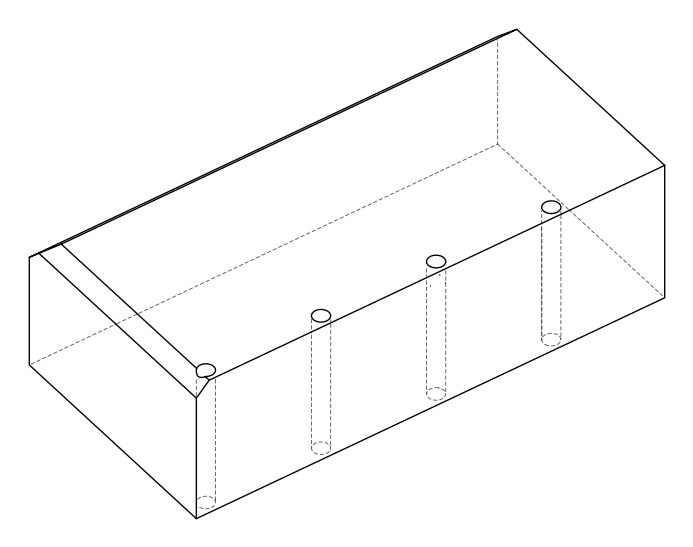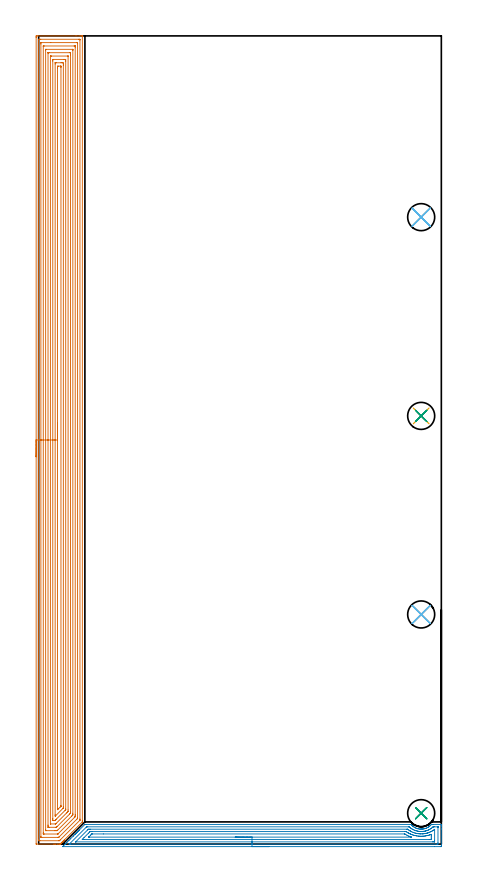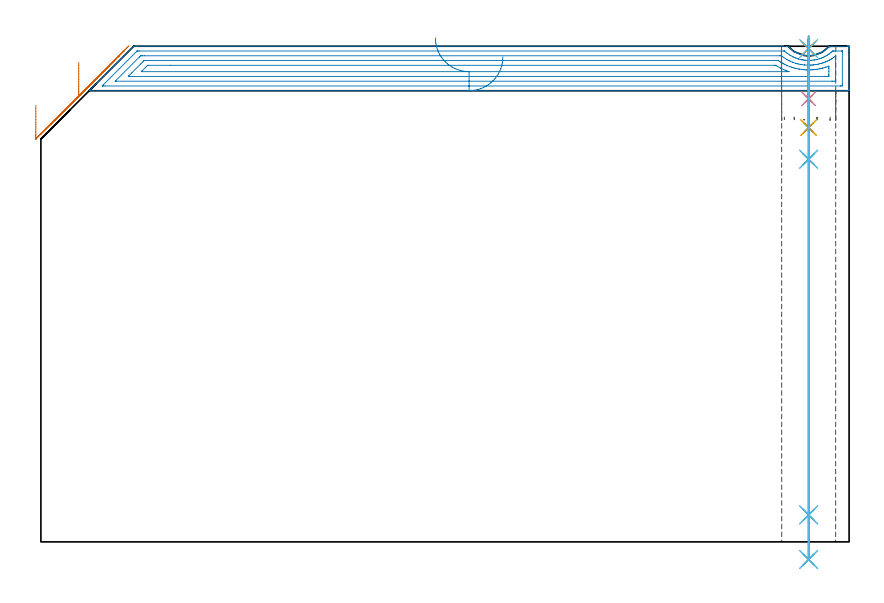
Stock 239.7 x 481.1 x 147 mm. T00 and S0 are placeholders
(PLAN: 18 operations, 13 tool changes, 51.7 min)
(1 AREA_MILL | FG_CHAMFER_SURFACE | UGT0205_001 | 38.66 min | 181912 mm3)
(2 AREA_MILL_1 | FG_CHAMFER_SURFACE_1 | UGT0205_001 | 8.97 min | 18877 mm3)
(3 SPOT_DRILL | STEP1HOLE | NXT0321_9005460120000 | 0.03 min | 2 mm3)
(4 SPOT_DRILL_1 | STEP1HOLE_1 | NXT0321_9005460120000 | 0.03 min | 1 mm3)
(5 SPOT_DRILL_2 | STEP1HOLE_2 | NXT0321_9005460120000 | 0.03 min | 6 mm3)
(6 SPOT_DRILL_3 | STEP1HOLE_3 | NXT0321_9005460120000 | 0.03 min | 7 mm3)
(7 DRILL_BLIND_HOLE_INTO_CENTER | STEP1HOLE | UGT0301_217 | 0.07 min | 1137 mm3)
(8 DRILL_TO_ENLARGE_BLIND_HOLE | STEP1HOLE | NXT0301_111 | 0.11 min | 3406 mm3)
(9 GUN_DRILL_THROUGH_HOLE | STEP1HOLE | UGT0307_013 | 0.82 min | 24950 mm3)
(10 DRILL_BLIND_HOLE_INTO_CENTER_1 | STEP1HOLE_1 | UGT0301_217 | 0.07 min | 1144 mm3)
(11 DRILL_TO_ENLARGE_BLIND_HOLE_1 | STEP1HOLE_1 | NXT0301_111 | 0.11 min | 3430 mm3)
(12 GUN_DRILL_THROUGH_HOLE_1 | STEP1HOLE_1 | UGT0307_013 | 0.82 min | 24945 mm3)
(13 DRILL_BLIND_HOLE_INTO_CENTER_2 | STEP1HOLE_2 | UGT0301_217 | 0.07 min | 1143 mm3)
(14 DRILL_TO_ENLARGE_BLIND_HOLE_2 | STEP1HOLE_2 | NXT0301_111 | 0.11 min | 3435 mm3)
(15 GUN_DRILL_THROUGH_HOLE_2 | STEP1HOLE_2 | UGT0307_013 | 0.82 min | 24945 mm3)
(16 DRILL_BLIND_HOLE_INTO_CENTER_3 | STEP1HOLE_3 | UGT0301_217 | 0.07 min | 1144 mm3)
(17 DRILL_TO_ENLARGE_BLIND_HOLE_3 | STEP1HOLE_3 | NXT0301_111 | 0.11 min | 3439 mm3)
(18 GUN_DRILL_THROUGH_HOLE_3 | STEP1HOLE_3 | UGT0307_013 | 0.82 min | 24943 mm3)
(TOOL UGT0205_001 | Chamfer Mill 20 x 3 x 45 deg. | D20 FL50 Z2)
(TOOL NXT0321_9005460120000 | NC Spot Drill, 142deg, 12mm, Carbide, Uncoated | D12 PA142 FL30 Z2)
(TOOL UGT0301_217 | Twist Drill 10.4 mm | D10.4 PA118 FL82 Z2)
(TOOL NXT0301_111 | Carbide Drill 16.1mm [860.1-1610-050A1-PM 4234] | D16.1 PA147 FL73 Z2)
(TOOL UGT0307_013 | Gun Drill 16 mm | D16 PA130 FL24 Z1)
(OP 1 AREA_MILL)
G17 G21 G94 G90
T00 M6
G54
G17 G0 G90 X-1.5 Y230.55 S1061 M3
G43 Z157. H0
Z129.5
G94 G1 Y230.588 Z128.628 F250.
Y230.702 Z127.764
Y230.891 Z126.912
Y231.153 Z126.08
Y231.487 Z125.274
Y231.89 Z124.5
Y232.358 Z123.764
Y232.89 Z123.072
Y233.479 Z122.429
Y234.122 Z121.84
Y234.814 Z121.308
Y235.55 Z120.84
Y236.324 Z120.437
Y237.13 Z120.103
Y237.962 Z119.841
Y238.814 Z119.652
Y239.678 Z119.538
Y240.55 Z119.5
Y480.079
X-1.499 Y480.479 Z119.501
X-1.494 Y480.967 Z119.504
X-1.492 Y481.091 Z119.506
X-1.011 Y481.095 Z119.986
X-0.397 Y481.1 Z120.601
X22.244 Z143.24
X24.627 Z145.622
X25.619 Z146.618
X25.983 Y481.092 Z146.974
X25.997 Y481.09 Z146.988
X26. Y480.925 Z147.
Y14.025
X25.998 Y13.217 Z146.997
X25.994 Y13.206 Z146.993
X25.977 Y13.177 Z146.977
X15.344 Y2.542 Z136.34
X15.21 Y2.408 Z136.207
X15.039 Y2.238 Z136.036
X14.902 Y2.1 Z135.898
X14.763 Y1.962 Z135.761
X14.601 Y1.8 Z135.599
X14.46 Y1.658 Z135.456
X14.316 Y1.515 Z135.314
X14.164 Y1.363 Z135.162
X14.018 Y1.216 Z135.014
X13.869 Y1.068 Z134.867
X13.727 Y0.925 Z134.724
X13.576 Y0.774 Z134.571
X13.422 Y0.621 Z134.42
X13.289 Y0.488 Z134.287
X13.134 Y0.332 Z134.129
X12.976 Y0.175 Z133.973
X12.813 Y0.012 Z133.811
X12.8 Y0.005 Z133.797
X12.789 Y0. Z133.787
X12.74 Z133.74
X12.057 Z133.056
X11.366 Z132.361
X10.136 Z131.133
X9.598 Z130.592
X8.983 Z129.978
X-1.282 Y0.001 Z119.715
X-1.492 Y0.01 Z119.506
X-1.499 Y0.221 Z119.499
X-1.5 Y240.55 Z119.5
X-0.086 Z120.914
X-0.085 Y478.904 Z120.915
X-0.084 Y479.011 Z120.916
X-0.082 Y479.063 Z120.918
X-0.08 Y479.082 Z120.92
X-0.051 Y479.09 Z120.949
X0.354 Y479.098 Z121.354
X0.757 Y479.1 Z121.757
X1.237 Z122.237
X23.743 Z144.743
X24.225 Y479.099 Z145.225
X24.465 Y479.092 Z145.465
X24.579 Y479.087 Z145.579
X24.585 Y478.734 Z145.585
Y478.691
X24.586 Y14.919 Z145.586
X24.582 Y14.493 Z145.582
X24.579 Y14.281 Z145.579
X24.574 Y14.236 Z145.574
X24.55 Y14.207 Z145.55
X24.501 Y14.153 Z145.501
X24.375 Y14.025 Z145.375
X12.759 Y2.408 Z133.759
X12.502 Y2.154 Z133.502
X12.416 Y2.072 Z133.416
X12.349 Y2.01 Z133.349
X12.25 Y2.008 Z133.25
X11.769 Y2.001 Z132.769
X0.757 Y2. Z121.757
X0.275 Y2.001 Z121.275
X0.035 Y2.008 Z121.035
X-0.079 Y2.013 Z120.921
X-0.085 Y2.366 Z120.915
X-0.086 Y2.408 Z120.914
Y240.55
X1.328 Z122.328
X1.329 Y476.326 Z122.329
X1.333 Y476.904 Z122.333
X1.335 Y477.061 Z122.335
X1.337 Y477.09 Z122.337
X1.383 Y477.094 Z122.383
X1.449 Y477.099 Z122.449
X7.194 Y477.1 Z128.194
X22.666 Y477.099 Z143.666
X22.859 Y477.096 Z143.859
X23.053 Y477.09 Z144.053
X23.165 Y477.084 Z144.165
X23.168 Y477.009 Z144.168
X23.169 Y476.904 Z144.169
X23.171 Y476.589 Z144.171
Y15.812
Y15.498
X23.168 Y15.392 Z144.168
X23.165 Y15.309 Z144.165
X23.158 Y15.269 Z144.158
X22.84 Y14.939 Z143.84
X12.174 Y4.273 Z133.174
X12.095 Y4.196 Z133.095
X11.946 Y4.057 Z132.946
X11.881 Y4.01 Z132.881
X11.753 Y4.006 Z132.753
X11.559 Y4.001 Z132.559
X1.834 Z122.834
X1.641 Y4.004 Z122.641
X1.447 Y4.01 Z122.447
X1.335 Y4.016 Z122.335
X1.332 Y4.091 Z122.332
X1.33 Y4.196 Z122.33
X1.329 Y4.511 Z122.329
X1.328 Y240.55 Z122.328
X2.743 Z123.743
Y474.993
X2.745 Y475.052 Z123.745
X2.748 Y475.083 Z123.748
X2.751 Y475.09 Z123.751
X2.759 Y475.093 Z123.759
X2.975 Y475.097 Z123.975
X3.409 Y475.1 Z124.409
X21.108 Z142.108
X21.528 Y475.095 Z142.528
X21.737 Y475.09 Z142.737
X21.751 Y475.085 Z142.751
X21.753 Y475.068 Z142.753
X21.756 Y475.031 Z142.756
X21.757 Y474.978 Z142.757
Y474.444
Y17.6
X21.756 Y16.927 Z142.756
X21.755 Y16.706 Z142.755
X21.75 Y16.37 Z142.75
X21.738 Y16.299 Z142.738
X21.695 Y16.251 Z142.695
X21.619 Y16.172 Z142.619
X21.264 Y15.812 Z142.264
X21.177 Y15.725 Z142.177
X11.684 Y6.234 Z132.684
X11.555 Y6.108 Z132.555
X11.468 Y6.028 Z132.468
X11.445 Y6.01 Z132.445
X11.42 Y6.006 Z132.42
X11.366 Y6.001 Z132.366
X3.392 Y6. Z124.392
X2.972 Y6.005 Z123.972
X2.763 Y6.01 Z123.763
X2.749 Y6.015 Z123.749
X2.747 Y6.032 Z123.747
X2.744 Y6.069 Z123.744
X2.743 Y6.121 Z123.743
Y6.656
Y240.55
X4.157 Z125.157
Y472.712
X4.16 Y472.987 Z125.16
X4.163 Y473.065 Z125.163
X4.166 Y473.092 Z125.166
X4.171 Y473.094 Z125.171
X4.211 Y473.097 Z125.211
X4.293 Y473.099 Z125.293
X4.521 Y473.1 Z125.521
X20.207 Y473.099 Z141.207
X20.301 Y473.097 Z141.301
X20.327 Y473.094 Z141.327
X20.336 Y473.091 Z141.336
X20.338 Y473.032 Z141.338
X20.341 Y472.849 Z141.341
X20.343 Y472.574 Z141.343
Y472.436
Y18.356
X20.34 Y17.6 Z141.34
X20.337 Y17.468 Z141.337
X20.331 Y17.341 Z141.331
X20.207 Y17.211 Z141.207
X19.958 Y16.958 Z140.958
X19.708 Y16.706 Z140.708
X11.366 Y8.365 Z132.366
X11.066 Y8.073 Z132.066
X11.028 Y8.038 Z132.028
X10.973 Y8.01 Z131.973
X10.81 Y8.006 Z131.81
X10.482 Y8.002 Z131.482
X10.254 Y8. Z131.254
X9.598 Z130.598
X4.293 Y8.001 Z125.293
X4.199 Y8.003 Z125.199
X4.173 Y8.006 Z125.173
X4.164 Y8.008 Z125.164
X4.162 Y8.067 Z125.162
X4.159 Y8.25 Z125.159
X4.157 Y8.526 Z125.157
Y8.664
Y240.55
X5.571 Z126.571
X5.572 Y470.897 Z126.572
X5.573 Y471.021 Z126.573
X5.576 Y471.081 Z126.576
X5.578 Y471.089 Z126.578
X5.587 Y471.093 Z126.587
X5.617 Y471.098 Z126.617
X6.061 Y471.1 Z127.061
X6.499 Z127.499
X18.439 Y471.099 Z139.439
X18.881 Y471.096 Z139.881
X18.92 Y471.09 Z139.92
X18.922 Y471.054 Z139.922
X18.927 Y470.649 Z139.927
X18.929 Y470.154 Z139.929
Y469.756
X18.928 Y19.387 Z139.928
X18.926 Y18.894 Z139.926
X18.922 Y18.493 Z139.922
X18.916 Y18.376 Z139.916
X18.839 Y18.294 Z139.839
X18.739 Y18.19 Z139.739
X18.439 Y17.887 Z139.439
X18.296 Y17.744 Z139.296
X11.003 Y10.451 Z132.003
X10.74 Y10.19 Z131.74
X10.652 Y10.106 Z131.652
X10.582 Y10.041 Z131.582
X10.536 Y10.01 Z131.536
X10.482 Y10.008 Z131.482
X10.043 Y10.001 Z131.043
X6.507 Y10. Z127.507
X6.061 Y10.001 Z127.061
X5.619 Y10.004 Z126.619
X5.58 Y10.01 Z126.58
X5.577 Y10.046 Z126.577
X5.573 Y10.451 Z126.573
X5.571 Y10.946 Z126.571
Y11.344
Y240.55
X6.985 Z127.985
X6.986 Y468.821 Z127.986
Y468.862
X6.992 Y469.073 Z127.992
X6.997 Y469.09 Z127.997
X7.076 Y469.095 Z128.076
X7.202 Y469.098 Z128.202
X7.359 Y469.1 Z128.359
X7.594 Z128.594
X17.435 Z138.435
X17.461 Y469.099 Z138.461
X17.486 Y469.095 Z138.486
X17.507 Y469.09 Z138.507
X17.509 Y469.06 Z138.509
X17.514 Y468.903 Z138.514
X17.515 Y468.862 Z138.515
X17.514 Y20.28 Z138.514
X17.509 Y19.433 Z138.509
X17.48 Y19.387 Z138.48
X17.076 Y18.977 Z138.076
X16.671 Y18.568 Z137.671
X10.341 Y12.238 Z131.341
X10.19 Y12.09 Z131.19
X10.135 Y12.039 Z131.135
X10.111 Y12.02 Z131.111
X10.068 Y12.01 Z131.068
X9.831 Y12.002 Z130.831
X7.181 Y12. Z128.181
X7.065 Z128.065
X7.039 Y12.001 Z128.039
X7.014 Y12.005 Z128.014
X6.993 Y12.009 Z127.993
X6.991 Y12.04 Z127.991
X6.986 Y12.197 Z127.986
X6.985 Y12.238 Z127.985
Y240.55
X8.4 Z129.4
Y466.181
X8.402 Y466.497 Z129.402
X8.407 Y467.075 Z129.407
X8.69 Y467.099 Z129.69
X14.877 Y467.1 Z135.877
X15.762 Y467.099 Z136.762
X15.786 Y467.098 Z136.786
X16.093 Y467.075 Z137.093
X16.097 Y466.761 Z137.097
X16.1 Y466.181 Z137.1
Y465.864
Y20.857
X16.098 Y20.568 Z137.098
X16.096 Y20.497 Z137.096
X16.094 Y20.464 Z137.094
X16.077 Y20.436 Z137.077
X15.932 Y20.28 Z136.932
X15.859 Y20.206 Z136.859
X15.786 Y20.133 Z136.786
X10.482 Y14.828 Z131.482
X10.082 Y14.43 Z131.082
X9.672 Y14.025 Z130.672
X9.646 Y14.01 Z130.646
X9.62 Y14.002 Z130.62
X9.598 Y14.001 Z130.598
X8.738 Z129.738
X8.714 Y14.002 Z129.714
X8.407 Y14.025 Z129.407
X8.403 Y14.339 Z129.403
X8.4 Y14.919 Z129.4
Y15.236
Y240.55
X9.814 Z130.814
Y464.394
X9.818 Y465.065 Z130.818
X9.82 Y465.084 Z130.82
X9.829 Y465.09 Z130.829
X9.871 Y465.095 Z130.871
X9.958 Y465.098 Z130.958
X10.133 Y465.1 Z131.133
X10.482 Z131.482
X13.32 Z134.32
X14.018 Y465.098 Z135.018
X14.208 Y465.096 Z135.208
X14.679 Y465.074 Z135.679
X14.684 Y464.614 Z135.684
X14.685 Y464.394 Z135.685
X14.686 Y463.719 Z135.686
Y22.067
X14.683 Y21.73 Z135.683
X14.679 Y21.562 Z135.679
X14.676 Y21.484 Z135.676
X14.637 Y21.442 Z135.637
X14.377 Y21.174 Z135.377
X10.197 Y16.994 Z131.197
X9.905 Y16.706 Z130.905
X9.881 Y16.688 Z130.881
X9.821 Y16.706 Z130.821
X9.819 Y16.869 Z130.819
X9.815 Y17.38 Z130.815
X9.814 Y240.55 Z130.814
X11.228 Z132.228
Y461.853
X11.229 Y462.607 Z132.229
X11.231 Y462.744 Z132.231
X11.235 Y462.885 Z132.235
X11.25 Y463.09 Z132.25
X11.366 Y463.093 Z132.366
X11.763 Y463.099 Z132.763
X13.134 Z134.134
X13.204 Y463.097 Z134.204
X13.246 Y463.094 Z134.246
X13.264 Y463.091 Z134.264
X13.266 Y463.025 Z134.266
X13.27 Y462.746 Z134.27
X13.272 Y462.607 Z134.272
Y462.468
Y22.822
X13.27 Y22.682 Z134.27
X13.268 Y22.59 Z134.268
X13.264 Y22.522 Z134.264
X13.246 Y22.501 Z134.246
X13.134 Y22.382 Z134.134
X12.979 Y22.225 Z133.979
X12.822 Y22.067 Z133.822
X11.646 Y20.891 Z132.646
X11.366 Y20.612 Z132.366
X11.272 Y20.521 Z132.272
X11.238 Y20.491 Z132.238
X11.236 Y20.49 Z132.236
X11.234 Y20.503 Z132.234
X11.231 Y20.57 Z132.231
X11.229 Y20.755 Z132.229
X11.228 Y240.55 Z132.228
Y241.422 Z132.266
Y242.286 Z132.38
Y243.138 Z132.569
Y243.97 Z132.831
Y244.776 Z133.165
Y245.55 Z133.568
Y246.286 Z134.036
Y246.978 Z134.568
Y247.621 Z135.157
Y248.21 Z135.8
Y248.742 Z136.492
Y249.21 Z137.228
Y249.613 Z138.002
Y249.947 Z138.808
Y250.209 Z139.64
Y250.398 Z140.491
Y250.512 Z141.356
Y250.55 Z142.228
G0 Z157.
M5
M2
(OP 2 AREA_MILL_1)
G17 G21 G94 G90
T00 M6
G54
G17 G0 G90 X137. Y-1.5 S1061 M3
G43 Z157. H0
Z143.8
G94 G1 X136.962 Z142.928 F250.
X136.848 Z142.064
X136.659 Z141.212
X136.397 Z140.38
X136.063 Z139.574
X135.66 Z138.8
X135.192 Z138.064
X134.66 Z137.372
X134.071 Z136.729
X133.428 Z136.14
X132.736 Z135.608
X132. Z135.14
X131.226 Z134.737
X130.42 Z134.403
X129.588 Z134.141
X128.736 Z133.952
X127.872 Z133.838
X127. Z133.8
X14.47
X14.319 Y-1.493 Z133.806
X14.468 Y-1.334 Z133.966
X14.915 Y-0.884 Z134.413
X15.617 Y-0.183 Z135.117
X15.808 Y0.009 Z135.307
X15.91 Y0.111 Z135.408
X16.498 Y0.698 Z135.998
X17.147 Y1.348 Z136.647
X18.041 Y2.241 Z137.54
X18.934 Y3.134 Z138.433
X20.606 Y4.807 Z140.105
X20.72 Y4.922 Z140.218
X20.899 Y5.1 Z140.398
X21.613 Y5.814 Z141.112
X21.778 Y5.98 Z141.275
X21.941 Y6.142 Z141.44
X22.06 Y6.261 Z141.558
X22.218 Y6.421 Z141.716
X22.375 Y6.576 Z141.874
X22.506 Y6.707 Z142.005
X22.659 Y6.861 Z142.156
X22.809 Y7.01 Z142.308
X22.953 Y7.154 Z142.452
X23.099 Y7.301 Z142.597
X23.243 Y7.444 Z142.742
X23.399 Y7.6 Z142.898
X23.539 Y7.741 Z143.037
X23.677 Y7.878 Z143.176
X23.846 Y8.047 Z143.345
X23.98 Y8.181 Z143.478
X24.111 Y8.312 Z143.61
X27.418 Y11.617 Z146.916
X27.499 Y11.694 Z146.992
X28.311 Y11.7 Z147.
X221.223
X221.615 Y11.694 Z146.992
X221.959 Y11.34 Z146.638
X222.04 Y11.253 Z146.551
X222.328 Y10.979 Z146.277
X222.414 Y10.906 Z146.204
X222.625 Y10.725 Z146.024
X222.808 Y10.581 Z145.881
X222.932 Y10.484 Z145.783
X223.489 Y10.103 Z145.402
X223.605 Y10.033 Z145.331
X223.654 Y10.003 Z145.301
X223.744 Y9.952 Z145.251
X223.825 Y9.907 Z145.205
X223.902 Y9.868 Z145.165
X224.268 Y9.684 Z144.984
X224.34 Y9.652 Z144.952
X224.717 Y9.485 Z144.782
X225.078 Y9.35 Z144.646
X225.242 Y9.298 Z144.592
X225.526 Y9.203 Z144.501
X225.609 Y9.182 Z144.478
X225.689 Y9.165 Z144.459
X226.054 Y9.081 Z144.378
X226.502 Y8.999 Z144.298
X226.948 Y8.943 Z144.243
X227.394 Y8.909 Z144.207
X227.475 Y8.907 Z144.203
X227.506 Y8.906 Z144.202
X227.649 Z144.204
X227.827 Y8.909 Z144.201
X227.896 Y8.908 Z144.205
X227.969 Y8.911 Z144.209
X228.287 Y8.928 Z144.225
X228.368 Y8.937 Z144.233
X228.71 Y8.971 Z144.271
X228.734 Y8.974 Z144.274
X229.179 Y9.045 Z144.345
X229.569 Y9.13 Z144.426
X229.708 Y9.167 Z144.46
X229.881 Y9.209 Z144.507
X229.957 Y9.228 Z144.526
X230.071 Y9.265 Z144.561
X230.154 Y9.296 Z144.59
X230.438 Y9.395 Z144.692
X230.52 Y9.424 Z144.721
X230.964 Y9.603 Z144.903
X231.414 Y9.826 Z145.123
X231.856 Y10.069 Z145.367
X231.913 Y10.104 Z145.402
X232.337 Y10.393 Z145.69
X232.749 Y10.701 Z145.999
X232.834 Y10.774 Z146.073
X233.071 Y10.979 Z146.277
X233.28 Y11.18 Z146.478
X233.362 Y11.259 Z146.557
X233.641 Y11.547 Z146.845
X233.727 Y11.64 Z146.94
X233.779 Y11.693 Z146.993
X234.62 Y11.7 Z147.
X239.532
X239.697 Y11.702 Z146.992
X239.698 Y11.701
X239.7 Y11.371 Z146.67
Y11.045 Z146.345
Y10.383 Z145.677
Y9.171 Z144.468
Y8.622 Z143.916
Y-1.063 Z134.234
X239.698 Y-1.34 Z133.958
X239.69 Y-1.492 Z133.806
X239.536 Y-1.499 Z133.799
X239.085 Y-1.5 Z133.8
X235.583
X127.
Y-0.086 Z135.214
X19.046
X18.487 Y-0.085 Z135.215
X18.387 Y-0.084 Z135.216
X18.227 Y-0.079 Z135.221
X18.187 Y-0.072 Z135.228
X18.196 Y-0.061 Z135.239
X18.277 Y0.025 Z135.325
X18.363 Y0.113 Z135.413
X18.487 Y0.238 Z135.538
X28.311 Y10.062 Z145.362
X28.474 Y10.222 Z145.522
X28.526 Y10.269 Z145.569
X28.54 Y10.278 Z145.578
X28.56 Y10.281 Z145.581
X28.608 Y10.284 Z145.584
X28.807 Y10.285 Z145.585
X29.204 Y10.286 Z145.586
X220.33 Y10.285 Z145.585
X220.43 Y10.284 Z145.584
X220.526 Y10.281 Z145.581
X220.547 Y10.279 Z145.579
X220.617 Y10.223 Z145.523
X221.048 Y9.862 Z145.162
X221.223 Y9.718 Z145.018
X221.506 Y9.502 Z144.802
X222.116 Y9.083 Z144.383
X222.405 Y8.906 Z144.206
X222.932 Y8.622 Z143.922
X223.009 Y8.582 Z143.882
X223.09 Y8.542 Z143.842
X223.623 Y8.308 Z143.608
X223.902 Y8.196 Z143.496
X224.573 Y7.961 Z143.261
X224.796 Y7.893 Z143.193
X225.416 Y7.741 Z143.041
X225.689 Y7.688 Z142.988
X225.755 Y7.676 Z142.976
X226.209 Y7.606 Z142.906
X226.582 Y7.56 Z142.86
X226.786 Y7.54 Z142.84
X227.475 Y7.497 Z142.797
X227.722
X228.368 Y7.52 Z142.82
X228.578 Y7.535 Z142.835
X229.261 Y7.615 Z142.915
X229.372 Y7.632 Z142.932
X229.989 Y7.741 Z143.041
X230.138 Y7.773 Z143.073
X230.154 Y7.777 Z143.077
X230.826 Y7.96 Z143.26
X230.922 Y7.989 Z143.289
X231.047 Y8.031 Z143.331
X231.484 Y8.191 Z143.491
X231.94 Y8.377 Z143.677
X232.111 Y8.453 Z143.753
X232.457 Y8.622 Z143.922
X232.834 Y8.822 Z144.122
X233.269 Y9.073 Z144.373
X233.727 Y9.378 Z144.678
X233.8 Y9.43 Z144.73
X233.895 Y9.502 Z144.802
X234.299 Y9.818 Z145.118
X234.62 Y10.089 Z145.389
X234.778 Y10.226 Z145.526
X234.83 Y10.27 Z145.57
X234.918 Y10.279 Z145.579
X235.116 Y10.282 Z145.582
X235.513 Y10.285 Z145.585
X237.398
X237.667 Y10.279 Z145.579
X237.691 Y10.277 Z145.577
X237.694 Y10.257 Z145.557
X237.698 Y10.225 Z145.525
X237.699 Y10.194 Z145.494
X237.7 Y9.987 Z145.287
X237.699 Y0.698 Z135.998
X237.696 Y0.306 Z135.606
X237.687 Y-0.079 Z135.221
X237.299 Y-0.084 Z135.216
X237.2 Y-0.085 Z135.215
X127. Y-0.086 Z135.214
Y1.328 Z136.628
X22.312 Y1.329 Z136.629
X22.082 Y1.331 Z136.631
X22.06 Y1.333 Z136.633
X22.047 Y1.336 Z136.636
X22.052 Y1.347 Z136.647
X22.06 Y1.359 Z136.659
X29.204 Y8.505 Z143.805
X29.264 Y8.563 Z143.863
X29.326 Y8.622 Z143.922
X29.596 Y8.865 Z144.165
X29.847 Y8.869 Z144.169
X30.098 Y8.87 Z144.17
X30.737 Y8.871 Z144.171
X219.184
X219.437 Y8.869 Z144.169
X219.521 Y8.868 Z144.168
X219.585 Y8.865 Z144.165
X219.645 Y8.829 Z144.129
X219.932 Y8.622 Z143.922
X220.33 Y8.339 Z143.639
X221.188 Y7.776 Z143.076
X221.223 Y7.757 Z143.057
X221.253 Y7.741 Z143.041
X221.822 Y7.451 Z142.751
X222.116 Y7.311 Z142.611
X222.903 Y6.965 Z142.265
X223.009 Y6.926 Z142.226
X223.192 Y6.861 Z142.161
X223.902 Y6.626 Z141.926
X224.233 Y6.535 Z141.835
X224.796 Y6.402 Z141.702
X225.373 Y6.292 Z141.592
X225.689 Y6.24 Z141.54
X226.411 Y6.149 Z141.449
X226.582 Y6.133 Z141.433
X227.37 Y6.084 Z141.384
X227.475 Y6.083 Z141.383
X228.25 Y6.097 Z141.397
X228.368 Y6.102 Z141.402
X228.744 Y6.125 Z141.425
X229.08 Y6.159 Z141.459
X229.261 Y6.18 Z141.48
X229.868 Y6.263 Z141.563
X230.154 Y6.316 Z141.616
X230.617 Y6.405 Z141.705
X231.047 Y6.509 Z141.809
X231.33 Y6.583 Z141.883
X231.597 Y6.656 Z141.956
X231.94 Y6.765 Z142.065
X232.013 Y6.789 Z142.089
X232.212 Y6.861 Z142.161
X232.656 Y7.036 Z142.336
X232.834 Y7.109 Z142.409
X233.277 Y7.304 Z142.604
X233.727 Y7.526 Z142.826
X233.87 Y7.6 Z142.9
X234.131 Y7.741 Z143.041
X234.438 Y7.92 Z143.22
X234.62 Y8.029 Z143.329
X234.975 Y8.271 Z143.571
X235.471 Y8.622 Z143.922
X235.513 Y8.652 Z143.952
X235.656 Y8.756 Z144.056
X235.696 Y8.783 Z144.083
X235.698 Y8.765 Z144.065
X235.7 Y8.732 Z144.032
Y2.274 Z137.574
X235.698 Y1.578 Z136.878
X235.696 Y1.398 Z136.698
X235.69 Y1.339 Z136.639
X235.639 Y1.335 Z136.635
X235.513 Y1.333 Z136.633
X234.873 Y1.329 Z136.629
X234.62
X127. Y1.328 Z136.628
Y2.743 Z138.043
X27.13
X26.525 Y2.744 Z138.044
X26.234 Y2.746 Z138.046
X26.031 Y2.75 Z138.05
X25.923 Y2.763 Z138.063
X26.001 Y2.848 Z138.148
X26.064 Y2.913 Z138.213
X26.95 Y3.801 Z139.101
X29.61 Y6.461 Z141.761
X30.098 Y6.949 Z142.249
X30.5 Y7.345 Z142.645
X30.574 Y7.414 Z142.714
X30.617 Y7.45 Z142.75
X30.689 Y7.452 Z142.752
X30.991 Y7.455 Z142.755
X31.279 Y7.457 Z142.757
X31.884
X217.939
X218.544 Y7.455 Z142.755
X218.687 Y7.452 Z142.752
X218.72 Y7.451 Z142.751
X218.781 Y7.415 Z142.715
X219.055 Y7.238 Z142.538
X219.437 Y6.991 Z142.291
X219.642 Y6.861 Z142.161
X219.878 Y6.716 Z142.016
X220.073 Y6.607 Z141.907
X220.33 Y6.469 Z141.769
X220.61 Y6.327 Z141.627
X221.13 Y6.073 Z141.373
X221.223 Y6.032 Z141.332
X221.343 Y5.98 Z141.28
X222.116 Y5.665 Z140.965
X222.613 Y5.49 Z140.79
X223.009 Y5.361 Z140.661
X223.386 Y5.251 Z140.551
X223.883 Y5.12 Z140.42
X223.902 Y5.115 Z140.415
X223.966 Y5.1 Z140.4
X224.796 Y4.938 Z140.238
X224.997 Y4.901 Z140.201
X225.689 Y4.804 Z140.104
X226.034 Y4.76 Z140.06
X226.582 Y4.714 Z140.014
X227. Y4.688 Z139.988
X227.475 Y4.669 Z139.969
X227.905 Y4.676 Z139.976
X228.368 Y4.688 Z139.988
X228.766 Y4.708 Z140.008
X229.261 Y4.75 Z140.05
X229.58 Y4.785 Z140.085
X230.154 Y4.862 Z140.162
X230.364 Y4.893 Z140.193
X231.047 Y5.017 Z140.317
X231.117 Y5.031 Z140.331
X231.428 Y5.1 Z140.4
X231.835 Y5.204 Z140.504
X231.94 Y5.232 Z140.532
X232.527 Y5.402 Z140.702
X232.834 Y5.504 Z140.804
X233.689 Y5.81 Z141.11
X233.692 Y5.724 Z141.024
X233.696 Y5.525 Z140.825
X233.7 Y5.126 Z140.426
Y4.246 Z139.546
X233.699 Y3.339 Z138.639
X233.696 Y2.912 Z138.212
X233.693 Y2.806 Z138.106
X233.69 Y2.758 Z138.058
X233.639 Y2.75 Z138.05
X233.435 Y2.747 Z138.047
X232.834 Y2.743 Z138.043
X232.545
X127.
Y4.157 Z139.457
X30.034
X29.907 Y4.159 Z139.459
X29.822 Y4.161 Z139.461
X29.772 Y4.164 Z139.464
X29.777 Y4.172 Z139.472
X29.821 Y4.22 Z139.52
X29.957 Y4.358 Z139.658
X30.098 Y4.5 Z139.8
X30.991 Y5.393 Z140.693
X31.288 Y5.687 Z140.987
X31.586 Y5.98 Z141.28
X31.644 Y6.034 Z141.334
X31.757 Y6.04 Z141.34
X31.821 Y6.042 Z141.342
X38.491 Y6.043 Z141.343
X217.651
X217.714 Y6.042 Z141.342
X217.841 Y6.039 Z141.339
X217.923 Y6.036 Z141.336
X217.961 Y6.019 Z141.319
X218.031 Y5.98 Z141.28
X218.544 Y5.662 Z140.962
X219.278 Y5.256 Z140.556
X219.437 Y5.176 Z140.476
X219.594 Y5.1 Z140.4
X220.33 Y4.768 Z140.068
X220.922 Y4.516 Z139.816
X221.223 Y4.4 Z139.7
X221.725 Y4.22 Z139.52
X221.834 Y4.177 Z139.477
X221.865 Y4.164 Z139.464
X221.35 Y4.157 Z139.457
X127.
X126.128 Z139.495
X125.264 Z139.609
X124.412 Z139.798
X123.58 Z140.06
X122.774 Z140.394
X122. Z140.797
X121.264 Z141.265
X120.572 Z141.796
X119.929 Z142.386
X119.34 Z143.029
X118.808 Z143.721
X118.34 Z144.457
X117.937 Z145.231
X117.603 Z146.037
X117.341 Z146.869
X117.152 Z147.72
X117.038 Z148.585
X117. Z149.457
G0 Z157.
M5
M2
(OP 3 SPOT_DRILL)
G17 G21 G94 G90
T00 M6
G54
G17 G0 G90 X227.7 Y18.4 S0 M3
G43 Z157. H0
G94 G81 G98 Z146.311 F250. R150.
G80
M5
M2
(OP 4 SPOT_DRILL_1)
G17 G21 G94 G90
T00 M6
G54
G17 G0 G90 X227.7 Y136.7 S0 M3
G43 Z157. H0
G94 G81 G98 Z146.311 F250. R150.
G80
M5
M2
(OP 5 SPOT_DRILL_2)
G17 G21 G94 G90
T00 M6
G54
G17 G0 G90 X227.7 Y254.9 S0 M3
G43 Z157. H0
G94 G81 G98 Z146.311 F250. R150.
G80
M5
M2
(OP 6 SPOT_DRILL_3)
G17 G21 G94 G90
T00 M6
G54
G17 G0 G90 X227.7 Y373.2 S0 M3
G43 Z157. H0
G94 G81 G98 Z146.311 F250. R150.
G80
M5
M2
(OP 7 DRILL_BLIND_HOLE_INTO_CENTER)
G17 G21 G94 G90
T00 M6
G54
G17 G0 G90 X227.7 Y18.4 S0 M3
G43 Z157. H0
G94 G81 G98 Z131.4 F250. R149.
G80
M5
M2
(OP 8 DRILL_TO_ENLARGE_BLIND_HOLE)
G17 G21 G94 G90
T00 M6
G54
G17 G0 G90 X227.7 Y18.4 S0 M3
G43 Z157. H1
G94 G81 G98 Z122.85 F250. R149.
G80
M5
M2
(OP 9 GUN_DRILL_THROUGH_HOLE)
G17 G21 G94 G90
T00 M6
G54
G17 G0 G90 X227.7 Y18.4 M8
G43 Z157. H0
Z149.22
S716 M3
G94 G1 Z113.489 F125. M26
G4 X.084
Z8. F250.
G4 X.084
Z-5.23 F125.
G4 X.084
M5
M9
G0 Z149.22
Z157.
M2
(OP 10 DRILL_BLIND_HOLE_INTO_CENTER_1)
G17 G21 G94 G90
T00 M6
G54
G17 G0 G90 X227.7 Y136.7 S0 M3
G43 Z157. H0
G94 G81 G98 Z131.4 F250. R149.
G80
M5
M2
(OP 11 DRILL_TO_ENLARGE_BLIND_HOLE_1)
G17 G21 G94 G90
T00 M6
G54
G17 G0 G90 X227.7 Y136.7 S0 M3
G43 Z157. H1
G94 G81 G98 Z122.85 F250. R149.
G80
M5
M2
(OP 12 GUN_DRILL_THROUGH_HOLE_1)
G17 G21 G94 G90
T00 M6
G54
G17 G0 G90 X227.7 Y136.7 M8
G43 Z157. H0
Z149.22
S716 M3
G94 G1 Z113.489 F125. M26
G4 X.084
Z8. F250.
G4 X.084
Z-5.23 F125.
G4 X.084
M5
M9
G0 Z149.22
Z157.
M2
(OP 13 DRILL_BLIND_HOLE_INTO_CENTER_2)
G17 G21 G94 G90
T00 M6
G54
G17 G0 G90 X227.7 Y254.9 S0 M3
G43 Z157. H0
G94 G81 G98 Z131.4 F250. R149.
G80
M5
M2
(OP 14 DRILL_TO_ENLARGE_BLIND_HOLE_2)
G17 G21 G94 G90
T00 M6
G54
G17 G0 G90 X227.7 Y254.9 S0 M3
G43 Z157. H1
G94 G81 G98 Z122.85 F250. R149.
G80
M5
M2
(OP 15 GUN_DRILL_THROUGH_HOLE_2)
G17 G21 G94 G90
T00 M6
G54
G17 G0 G90 X227.7 Y254.9 M8
G43 Z157. H0
Z149.22
S716 M3
G94 G1 Z113.489 F125. M26
G4 X.084
Z8. F250.
G4 X.084
Z-5.23 F125.
G4 X.084
M5
M9
G0 Z149.22
Z157.
M2
(OP 16 DRILL_BLIND_HOLE_INTO_CENTER_3)
G17 G21 G94 G90
T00 M6
G54
G17 G0 G90 X227.7 Y373.2 S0 M3
G43 Z157. H0
G94 G81 G98 Z131.4 F250. R149.
G80
M5
M2
(OP 17 DRILL_TO_ENLARGE_BLIND_HOLE_3)
G17 G21 G94 G90
T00 M6
G54
G17 G0 G90 X227.7 Y373.2 S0 M3
G43 Z157. H1
G94 G81 G98 Z122.85 F250. R149.
G80
M5
M2
(OP 18 GUN_DRILL_THROUGH_HOLE_3)
G17 G21 G94 G90
T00 M6
G54
G17 G0 G90 X227.7 Y373.2 M8
G43 Z157. H0
Z149.22
S716 M3
G94 G1 Z113.489 F125. M26
G4 X.084
Z8. F250.
G4 X.084
Z-5.23 F125.
G4 X.084
M5
M9
G0 Z149.22
Z157.
M2
